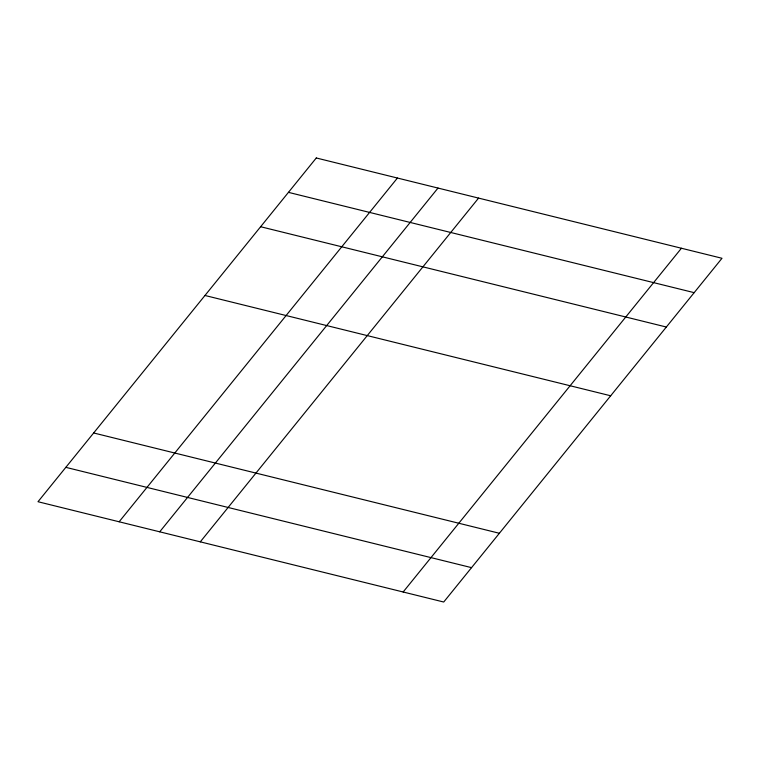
<?xml version="1.0" encoding="UTF-8"?>
<svg xmlns="http://www.w3.org/2000/svg" width="760" height="760" viewBox="0 0 760 760"><rect width="100%" height="100%" fill="white"/><g stroke="black" fill="none" stroke-linecap="round" stroke-linejoin="round"><path stroke-width="1.14" d="M119.139 521.778L397.423 178.039M159.714 531.81L437.998 188.071M200.288 541.842L478.572 198.103M403.151 591.992L681.425 248.254M288.448 192.356L694.174 292.657M260.623 226.727L666.339 327.028M204.972 295.478L610.688 395.779M93.66 432.972L499.377 533.273M65.826 467.343L471.551 567.644M316.284 157.975L38 501.723L443.716 602.024L722 258.276L316.284 157.975"/></g></svg>
